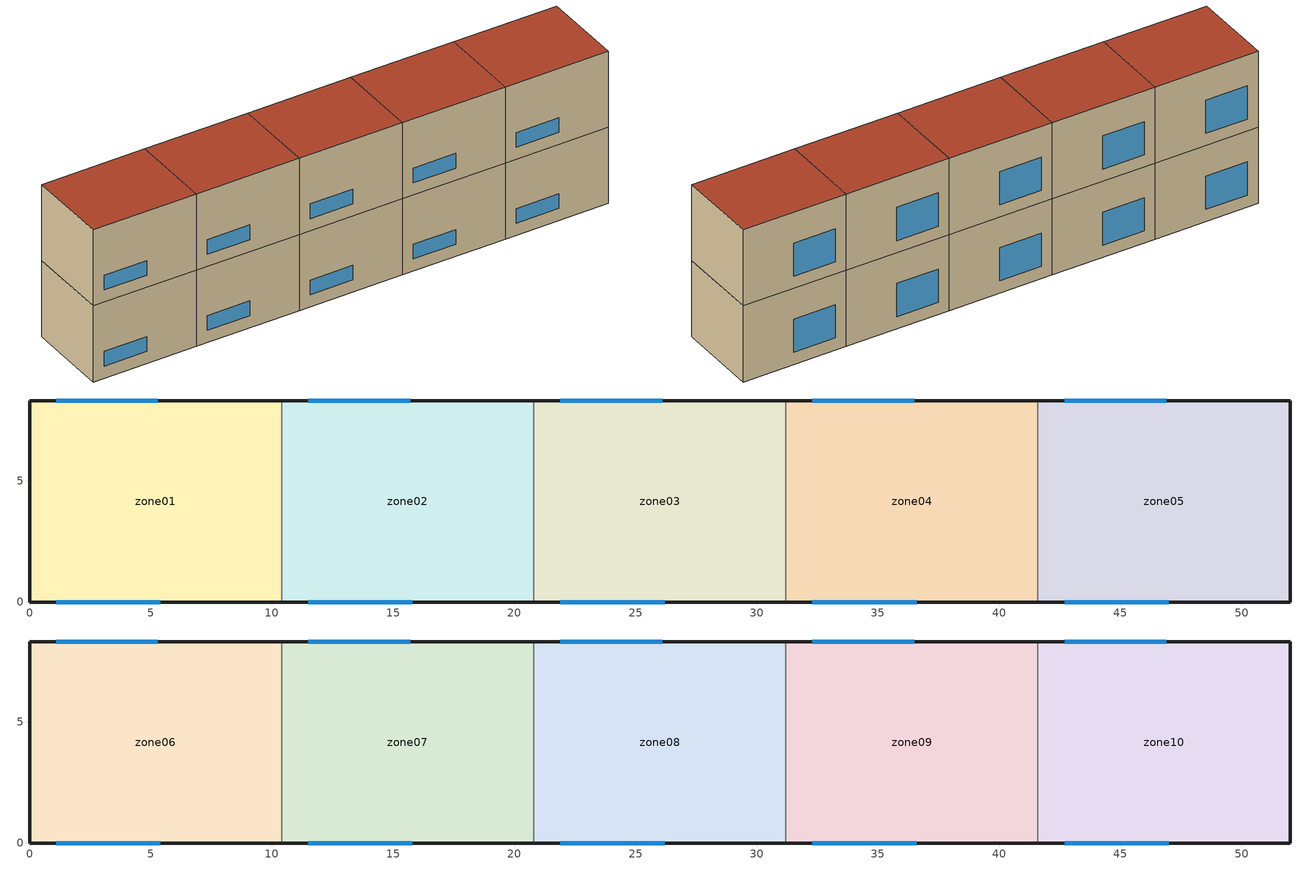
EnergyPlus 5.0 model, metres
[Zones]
zone01
 floor ground (GROUND_FLOOR): 10.4,8.3 10.4,0 0,0 0,8.3 z0
 wall outside (EXT_WALL): 10.4,8.3 0,8.3 0,0 10.4,0 z0:7.8
 wall to zone02 (ADJ_WALL): 10.4,0 10.4,8.3 z0:7.8
 window (EXT_WINDOW1): 1.1,0 5.4,0 z1.25:2.75; 5.3,8.3 1.1,8.3 z1.25:4.65
 ceiling to zone06 (ADJ_CEILING): 0,8.3 0,0 10.4,0 10.4,8.3 z7.8
zone02
 floor ground (GROUND_FLOOR): 20.8,8.3 20.8,0 10.4,0 10.4,8.3 z0
 wall outside (EXT_WALL): 20.8,8.3 10.4,8.3 / 10.4,0 20.8,0 z0:7.8
 wall to zone03 (ADJ_WALL): 20.8,0 20.8,8.3 z0:7.8
 wall to zone01 (ADJ_WALL): 10.4,8.3 10.4,0 z0:7.8
 window (EXT_WINDOW1): 11.5,0 15.8,0 z1.25:2.75; 15.7,8.3 11.5,8.3 z1.25:4.65
 ceiling to zone07 (ADJ_CEILING): 10.4,8.3 10.4,0 20.8,0 20.8,8.3 z7.8
zone03
 floor ground (GROUND_FLOOR): 31.2,8.3 31.2,0 20.8,0 20.8,8.3 z0
 wall outside (EXT_WALL): 31.2,8.3 20.8,8.3 / 20.8,0 31.2,0 z0:7.8
 wall to zone04 (ADJ_WALL): 31.2,0 31.2,8.3 z0:7.8
 wall to zone02 (ADJ_WALL): 20.8,8.3 20.8,0 z0:7.8
 window (EXT_WINDOW1): 21.9,0 26.2,0 z1.25:2.75; 26.1,8.3 21.9,8.3 z1.25:4.65
 ceiling to zone08 (ADJ_CEILING): 20.8,8.3 20.8,0 31.2,0 31.2,8.3 z7.8
zone04
 floor ground (GROUND_FLOOR): 41.6,8.3 41.6,0 31.2,0 31.2,8.3 z0
 wall outside (EXT_WALL): 41.6,8.3 31.2,8.3 / 31.2,0 41.6,0 z0:7.8
 wall to zone05 (ADJ_WALL): 41.6,0 41.6,8.3 z0:7.8
 wall to zone03 (ADJ_WALL): 31.2,8.3 31.2,0 z0:7.8
 window (EXT_WINDOW1): 32.3,0 36.6,0 z1.25:2.75; 36.5,8.3 32.3,8.3 z1.25:4.65
 ceiling to zone09 (ADJ_CEILING): 31.2,8.3 31.2,0 41.6,0 41.6,8.3 z7.8
zone05
 floor ground (GROUND_FLOOR): 52,8.3 52,0 41.6,0 41.6,8.3 z0
 wall outside (EXT_WALL): 41.6,0 52,0 52,8.3 41.6,8.3 z0:7.8
 wall to zone04 (ADJ_WALL): 41.6,8.3 41.6,0 z0:7.8
 window (EXT_WINDOW1): 42.7,0 47,0 z1.25:2.75; 46.9,8.3 42.7,8.3 z1.25:4.65
 ceiling to zone10 (ADJ_CEILING): 41.6,8.3 41.6,0 52,0 52,8.3 z7.8
zone06
 floor to zone01 (ADJ_CEILING): 10.4,8.3 10.4,0 0,0 0,8.3 z7.8
 wall outside (EXT_WALL): 10.4,8.3 0,8.3 0,0 10.4,0 z7.8:15.6
 wall to zone07 (ADJ_WALL): 10.4,0 10.4,8.3 z7.8:15.6
 window (EXT_WINDOW1): 1.1,0 5.4,0 z9.05:10.55; 5.3,8.3 1.1,8.3 z9.05:12.45
 roof outside (EXT_ROOF): 0,8.3 0,0 10.4,0 10.4,8.3 z15.6
zone07
 floor to zone02 (ADJ_CEILING): 20.8,8.3 20.8,0 10.4,0 10.4,8.3 z7.8
 wall outside (EXT_WALL): 20.8,8.3 10.4,8.3 / 10.4,0 20.8,0 z7.8:15.6
 wall to zone08 (ADJ_WALL): 20.8,0 20.8,8.3 z7.8:15.6
 wall to zone06 (ADJ_WALL): 10.4,8.3 10.4,0 z7.8:15.6
 window (EXT_WINDOW1): 11.5,0 15.8,0 z9.05:10.55; 15.7,8.3 11.5,8.3 z9.05:12.45
 roof outside (EXT_ROOF): 10.4,8.3 10.4,0 20.8,0 20.8,8.3 z15.6
zone08
 floor to zone03 (ADJ_CEILING): 31.2,8.3 31.2,0 20.8,0 20.8,8.3 z7.8
 wall outside (EXT_WALL): 31.2,8.3 20.8,8.3 / 20.8,0 31.2,0 z7.8:15.6
 wall to zone09 (ADJ_WALL): 31.2,0 31.2,8.3 z7.8:15.6
 wall to zone07 (ADJ_WALL): 20.8,8.3 20.8,0 z7.8:15.6
 window (EXT_WINDOW1): 21.9,0 26.2,0 z9.05:10.55; 26.1,8.3 21.9,8.3 z9.05:12.45
 roof outside (EXT_ROOF): 20.8,8.3 20.8,0 31.2,0 31.2,8.3 z15.6
zone09
 floor to zone04 (ADJ_CEILING): 41.6,8.3 41.6,0 31.2,0 31.2,8.3 z7.8
 wall outside (EXT_WALL): 41.6,8.3 31.2,8.3 / 31.2,0 41.6,0 z7.8:15.6
 wall to zone10 (ADJ_WALL): 41.6,0 41.6,8.3 z7.8:15.6
 wall to zone08 (ADJ_WALL): 31.2,8.3 31.2,0 z7.8:15.6
 window (EXT_WINDOW1): 32.3,0 36.6,0 z9.05:10.55; 36.5,8.3 32.3,8.3 z9.05:12.45
 roof outside (EXT_ROOF): 31.2,8.3 31.2,0 41.6,0 41.6,8.3 z15.6
zone10
 floor to zone05 (ADJ_CEILING): 52,8.3 52,0 41.6,0 41.6,8.3 z7.8
 wall outside (EXT_WALL): 41.6,0 52,0 52,8.3 41.6,8.3 z7.8:15.6
 wall to zone09 (ADJ_WALL): 41.6,8.3 41.6,0 z7.8:15.6
 window (EXT_WINDOW1): 42.7,0 47,0 z9.05:10.55; 46.9,8.3 42.7,8.3 z9.05:12.45
 roof outside (EXT_ROOF): 41.6,8.3 41.6,0 52,0 52,8.3 z15.6
[Building]
TRNSYS18: North Axis {deg}=0; Terrain=City; Loads Convergence Tolerance Value=0; Temperature Convergence Tolerance Value {deltaC}=0; Solar Distribution=FullInteriorAndExterior; Maximum Number of Warmup Days=0
[Site:Location]
not used: Latitude {deg}=0; Longitude {deg}=0; Time Zone {hr}=0; Elevation {m}=0
[Construction]
GROUND_FLOOR; EXT_WALL; EXT_ROOF; ADJ_WALL; ADJ_CEILING; EXT_WINDOW1: 
[WindowProperty:ShadingControl]
ESHADE=0; ISHADE=INPUT 1*MAX_ISHADE : SHADECNTRL=ISHADE_INTERNAL
[SurfaceProperty:OtherSideCoefficients]
BOUNDARY=IDENTICAL; BOUNDARY=INPUT 1*TBOUNDARY; BOUNDARY=INPUT 1*TBOUNDARY_2; BOUNDARY=INPUT 1*TBOUNDARY_3; BOUNDARY=INPUT 1*TGROUND; BOUNDARY=20; BOUNDARY=15
[Zone] Multiplier=1
zone01; zone02; zone03; zone04; zone05; zone06; zone07; zone08; zone09; zone10
